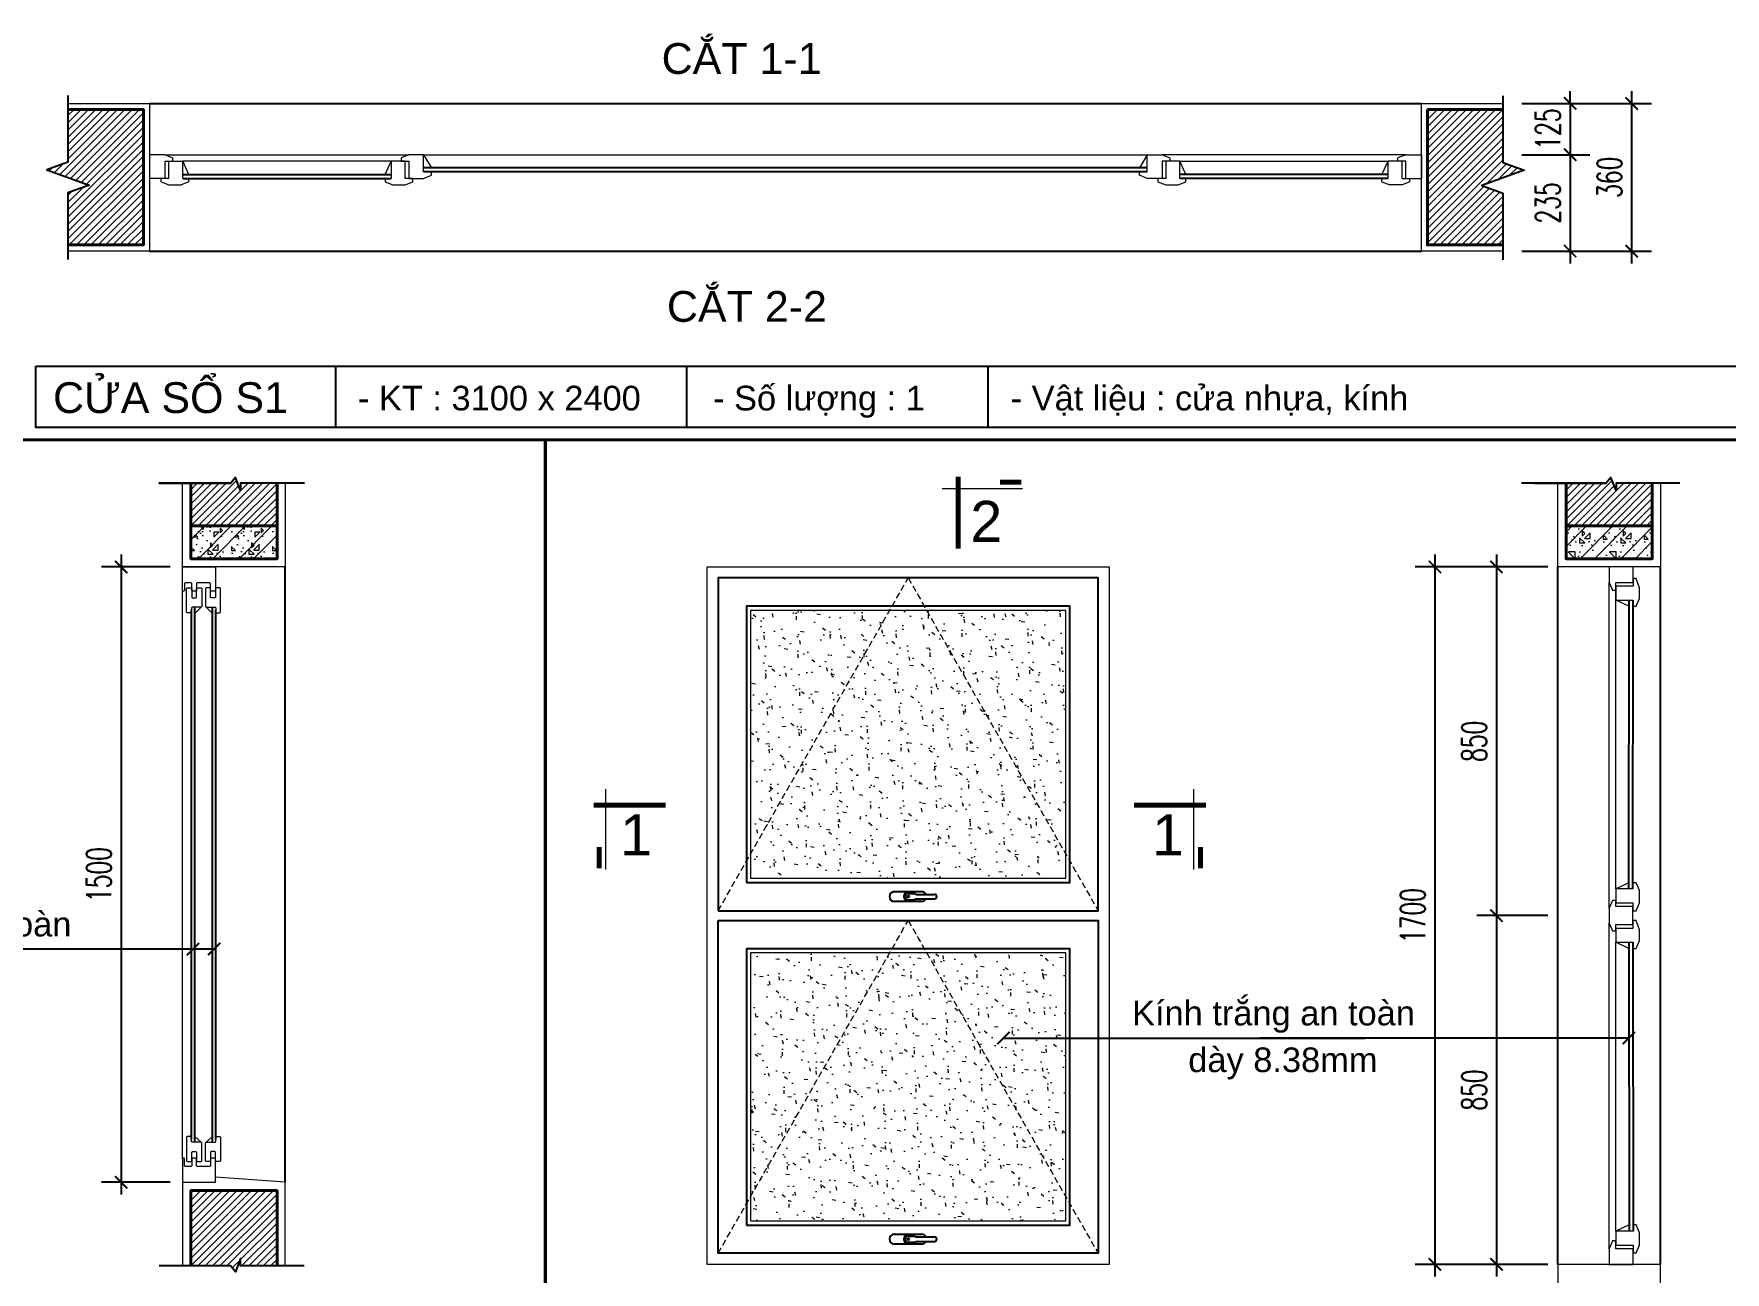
# Model space of a CAD drawing. Header units: millimetres. Extents: x -229618 to 2906, y -178063 to 96806.
# Drawn here: x -16855 to -12732, y -55298 to -52280 of the extents above; entities that cross this region are included whole.
import ezdxf
from ezdxf.enums import TextEntityAlignment as Align

# ---------------------------------------------------------------- set-up
doc = ezdxf.new("R2010")
doc.units = ezdxf.units.MM
doc.header["$LTSCALE"] = 200
doc.header["$MEASUREMENT"] = 0
doc.header["$PDMODE"] = 3
doc.header["$PDSIZE"] = 50
doc.linetypes.add('DASHED2', pattern=[0.375, 0.25, -0.125])
doc.layers.get('0').update_dxf_attribs({"color": 95, "linetype": 'CONTINUOUS'})
doc.layers.get('DEFPOINTS').update_dxf_attribs({"linetype": 'CONTINUOUS'})
for name, color, linetype, lineweight in [('cat', 1, 'CONTINUOUS', 40), ('hatch', 250, 'CONTINUOUS', 5), ('khuat', 8, 'DASHED2', 15), ('nho', 252, 'CONTINUOUS', 15), ('thay', 7, 'CONTINUOUS', 18)]:
    doc.layers.add(name, color=color, linetype=linetype, lineweight=lineweight)
for name, color, linetype in [('CUA', 145, 'CONTINUOUS'), ('DIM', 251, 'CONTINUOUS'), ('TEXT', 33, 'CONTINUOUS')]:
    doc.layers.add(name, color=color, linetype=linetype)
doc.styles.add('Aria H iso', font='Vharial_0.ttf')
doc.styles.add('Arial iso', font='vnarial_0.ttf')
doc.styles.add('Scale', font='vnsimli.shx', dxfattribs={"width": 0.65, "bigfont": 'bigfont.shx'})
doc.dimstyles.new('Scale', dxfattribs={"dimscale": 75, "dimtxt": 2, "dimasz": 1, "dimexe": 1.6, "dimexo": 0, "dimgap": 0.8, "dimtad": 1, "dimdec": 0, "dimzin": 0, "dimdsep": 46, "dimtxsty": 'Scale', "dimblk": 'ARCHTICK', "dimcen": 0.1, "dimdle": 1, "dimclrd": 256, "dimclre": 256, "dimclrt": 3, "dimadec": 0, "dimazin": 0, "dimtfac": 1, "dimtdec": 0, "dimtix": 1, "dimtmove": 2, "dimatfit": 3, "dimldrblk": 'ARCHTICK', "dimfxl": 0, "dimtolj": 1, "dimtzin": 0, "dimarcsym": 0})
pattern_1 = [(45, (-97503.79, -57232.785), (-8.8388348, 8.8388348), [])]
pattern_2 = [(45, (-82708.443, -50631.478), (-8.8388348, 8.8388348), [])]

# ---------------------------------------------------------------- blocks, each defined once
blk = doc.blocks.new('tay nam')
at = {"ltscale": 0.5}
for p, q in [((-7.7, 0), (-7.7, -14.7)), ((7.7, 0), (7.7, -14.7)), ((-7.6, -15.4), (-5.6, -19.3)), ((-5.4, -19.9), (-5.4, -64.4)), ((5.4, -19.9), (5.4, -64.4)), ((7.6, -15.4), (5.6, -19.3))]:
    blk.add_line(p, q, dxfattribs=at)
for points in [[(-12, -7.7), (-12, 33.8)], [(12, 33.8), (12, -32.8)], [(-12, -32.8), (-12, -7.7)]]:
    blk.add_lwpolyline(points, dxfattribs=at)
blk.add_circle((0, 0), 2.19, dxfattribs=at)
for centre, radius, start, end in [((0, 33.8), 12, 0, 180), ((0, 0), 10.4, 318.259, 221.741), ((0, 0), 7.75, 0, 180), ((0, 0), 10.4, 318.259, 131.741), ((0, -32.8), 12, 180, 243.1549), ((-6.2, -14.7), 1.5, 180, 207.1927), ((-6.9, -19.9), 1.5, 0, 27.1927), ((6.9, -19.9), 1.5, 152.8073, 180), ((0, -32.8), 12, 296.8451, 0), ((6.2, -14.7), 1.5, 332.8073, 0), ((0, -64.4), 5.44, 180, 0)]:
    blk.add_arc(centre, radius, start, end, dxfattribs=at)
blk = doc.blocks.new('cactn')
at = {"layer": 'thay', "ltscale": 600}
blk.add_line((-9225, 9972), (-9225, -2458), dxfattribs=at)
at = {"layer": 'thay', "ltscale": 600, "const_width": 762}
for points in [[(-10263, 9771), (-10263, 6486)], [(0, 0), (-11114, 0)]]:
    blk.add_lwpolyline(points, dxfattribs=at)
at = {"layer": 'TEXT', "style": 'Aria H iso'}
blk.add_attdef('A', text='', height=6350, dxfattribs=at).set_placement((-4573, 4581), align=Align.MIDDLE_CENTER)
blk = doc.blocks.new('cactd')
at = {"layer": 'thay', "ltscale": 600}
blk.add_line((-9972, -9225), (2458, -9225), dxfattribs=at)
at = {"layer": 'thay', "ltscale": 600, "const_width": 762}
for points in [[(0, 0), (0, -11114)], [(-9771, -10263), (-6486, -10263)]]:
    blk.add_lwpolyline(points, dxfattribs=at)
at = {"layer": 'TEXT', "style": 'Aria H iso'}
blk.add_attdef('1', text='', height=6350, dxfattribs=at).set_placement((-4149, -4127), align=Align.MIDDLE_CENTER)
blk = doc.blocks.new('_ArchTick')
at = {"color": 0, "linetype": 'ByBlock', "const_width": 0.15}
blk.add_lwpolyline([(-0.5, -0.5), (0.5, 0.5)], dxfattribs=at)
blk = doc.blocks.new('*D507')
at = {"layer": 'DEFPOINTS', "color": 0, "linetype": 'Continuous'}
for p in [(-13228.4, -52449.6), (-13228.4, -52574.6), (-13110.4, -52574.6)]:
    blk.add_point(p, dxfattribs=at)
at = {"layer": 'DIM', "linetype": 'Continuous', "lineweight": -2}
for p, q in [((-13110.4, -52449.6), (-13110.4, -52419.6)), ((-13228.4, -52449.6), (-13062.4, -52449.6)), ((-13110.4, -52449.6), (-13110.4, -52574.6)), ((-13228.4, -52574.6), (-13062.4, -52574.6)), ((-13110.4, -52574.6), (-13110.4, -52604.6))]:
    blk.add_line(p, q, dxfattribs=at)
at = {"layer": 'DIM', "linetype": 'Continuous', "lineweight": -2, "xscale": 30, "yscale": 30, "zscale": 30}
for p, rotation in [((-13110.4, -52449.6), 270), ((-13110.4, -52574.6), 90)]:
    blk.add_blockref('_ArchTick', p, dxfattribs=dict(at, rotation=rotation))
at = {"layer": 'DIM', "color": 3, "linetype": 'Continuous', "insert": (-13164.4, -52512.1), "char_height": 60, "attachment_point": 5, "rotation": 90, "style": 'Scale'}
blk.add_mtext('\\A1;125', dxfattribs=at)
blk = doc.blocks.new('*D508')
at = {"layer": 'DEFPOINTS', "color": 0, "linetype": 'Continuous'}
for p in [(-13228.4, -52574.6), (-13228.4, -52809.6), (-13110.4, -52809.6)]:
    blk.add_point(p, dxfattribs=at)
at = {"layer": 'DIM', "linetype": 'Continuous', "lineweight": -2}
for p, q in [((-13110.4, -52544.6), (-13110.4, -52839.6)), ((-13228.4, -52574.6), (-13062.4, -52574.6)), ((-13228.4, -52809.6), (-13062.4, -52809.6))]:
    blk.add_line(p, q, dxfattribs=at)
at = {"layer": 'DIM', "linetype": 'Continuous', "lineweight": -2, "xscale": 30, "yscale": 30, "zscale": 30}
for p, rotation in [((-13110.4, -52574.6), 90), ((-13110.4, -52809.6), 270)]:
    blk.add_blockref('_ArchTick', p, dxfattribs=dict(at, rotation=rotation))
at = {"layer": 'DIM', "color": 3, "linetype": 'Continuous', "insert": (-13164.4, -52692.1), "char_height": 60, "attachment_point": 5, "rotation": 90, "style": 'Scale'}
blk.add_mtext('\\A1;235', dxfattribs=at)
blk = doc.blocks.new('*D509')
at = {"layer": 'DEFPOINTS', "color": 0, "linetype": 'Continuous'}
for p in [(-13228.4, -52449.6), (-13228.4, -52809.6), (-12960.4, -52809.6)]:
    blk.add_point(p, dxfattribs=at)
at = {"layer": 'DIM', "linetype": 'Continuous', "lineweight": -2}
for p, q in [((-12960.4, -52419.6), (-12960.4, -52839.6)), ((-13228.4, -52449.6), (-12912.4, -52449.6)), ((-13228.4, -52809.6), (-12912.4, -52809.6))]:
    blk.add_line(p, q, dxfattribs=at)
at = {"layer": 'DIM', "linetype": 'Continuous', "lineweight": -2, "xscale": 30, "yscale": 30, "zscale": 30}
for p, rotation in [((-12960.4, -52449.6), 90), ((-12960.4, -52809.6), 270)]:
    blk.add_blockref('_ArchTick', p, dxfattribs=dict(at, rotation=rotation))
at = {"layer": 'DIM', "color": 3, "linetype": 'Continuous', "insert": (-13014.4, -52629.6), "char_height": 60, "attachment_point": 5, "rotation": 90, "style": 'Scale'}
blk.add_mtext('\\A1;360', dxfattribs=at)
blk = doc.blocks.new('*D516')
at = {"layer": 'DEFPOINTS', "color": 0, "linetype": 'Continuous'}
for p in [(-13165, -53579.4), (-13290, -54429.4), (-13165, -54429.4)]:
    blk.add_point(p, dxfattribs=at)
at = {"layer": 'DIM', "linetype": 'Continuous', "lineweight": -2}
for p, q in [((-13290, -53549.4), (-13290, -54459.4)), ((-13165, -53579.4), (-13338, -53579.4)), ((-13165, -54429.4), (-13338, -54429.4))]:
    blk.add_line(p, q, dxfattribs=at)
at = {"layer": 'DIM', "linetype": 'Continuous', "lineweight": -2, "xscale": 30, "yscale": 30, "zscale": 30}
for p, rotation in [((-13290, -53579.4), 90), ((-13290, -54429.4), 270)]:
    blk.add_blockref('_ArchTick', p, dxfattribs=dict(at, rotation=rotation))
at = {"layer": 'DIM', "color": 3, "linetype": 'Continuous', "insert": (-13344, -54004.4), "char_height": 60, "attachment_point": 5, "rotation": 90, "style": 'Scale'}
blk.add_mtext('\\A1;850', dxfattribs=at)
blk = doc.blocks.new('*D517')
at = {"layer": 'DEFPOINTS', "color": 0, "linetype": 'Continuous'}
for p in [(-13165, -54429.4), (-13290, -55279.4), (-13165, -55279.4)]:
    blk.add_point(p, dxfattribs=at)
at = {"layer": 'DIM', "linetype": 'Continuous', "lineweight": -2}
for p, q in [((-13290, -54399.4), (-13290, -55309.4)), ((-13165, -54429.4), (-13338, -54429.4)), ((-13165, -55279.4), (-13338, -55279.4))]:
    blk.add_line(p, q, dxfattribs=at)
at = {"layer": 'DIM', "linetype": 'Continuous', "lineweight": -2, "xscale": 30, "yscale": 30, "zscale": 30}
for p, rotation in [((-13290, -54429.4), 90), ((-13290, -55279.4), 270)]:
    blk.add_blockref('_ArchTick', p, dxfattribs=dict(at, rotation=rotation))
at = {"layer": 'DIM', "color": 3, "linetype": 'Continuous', "insert": (-13344, -54854.4), "char_height": 60, "attachment_point": 5, "rotation": 90, "style": 'Scale'}
blk.add_mtext('\\A1;850', dxfattribs=at)
blk = doc.blocks.new('*D518')
at = {"layer": 'DEFPOINTS', "color": 0, "linetype": 'Continuous'}
for p in [(-13165, -53579.4), (-13440, -55279.4), (-13165, -55279.4)]:
    blk.add_point(p, dxfattribs=at)
at = {"layer": 'DIM', "linetype": 'Continuous', "lineweight": -2}
for p, q in [((-13440, -53549.4), (-13440, -55309.4)), ((-13165, -53579.4), (-13488, -53579.4)), ((-13165, -55279.4), (-13488, -55279.4))]:
    blk.add_line(p, q, dxfattribs=at)
at = {"layer": 'DIM', "linetype": 'Continuous', "lineweight": -2, "xscale": 30, "yscale": 30, "zscale": 30}
for p, rotation in [((-13440, -53579.4), 90), ((-13440, -55279.4), 270)]:
    blk.add_blockref('_ArchTick', p, dxfattribs=dict(at, rotation=rotation))
at = {"layer": 'DIM', "color": 3, "linetype": 'Continuous', "insert": (-13494, -54429.4), "char_height": 60, "attachment_point": 5, "rotation": 90, "style": 'Scale'}
blk.add_mtext('\\A1;1700', dxfattribs=at)
blk = doc.blocks.new('*D544')
at = {"layer": 'DEFPOINTS', "color": 0, "linetype": 'Continuous'}
for p in [(-16523.1, -53579.4), (-16642.3, -55079.4), (-16523.1, -55079.4)]:
    blk.add_point(p, dxfattribs=at)
at = {"layer": 'DIM', "linetype": 'Continuous', "lineweight": -2}
for p, q in [((-16642.3, -53549.4), (-16642.3, -55109.4)), ((-16523.1, -53579.4), (-16690.3, -53579.4)), ((-16523.1, -55079.4), (-16690.3, -55079.4))]:
    blk.add_line(p, q, dxfattribs=at)
at = {"layer": 'DIM', "linetype": 'Continuous', "lineweight": -2, "xscale": 30, "yscale": 30, "zscale": 30}
for p, rotation in [((-16642.3, -53579.4), 90), ((-16642.3, -55079.4), 270)]:
    blk.add_blockref('_ArchTick', p, dxfattribs=dict(at, rotation=rotation))
at = {"layer": 'DIM', "color": 3, "linetype": 'Continuous', "insert": (-16696.3, -54329.4), "char_height": 60, "attachment_point": 5, "rotation": 90, "style": 'Scale'}
blk.add_mtext('\\A1;1500', dxfattribs=at)

msp = doc.modelspace()

# ---------------------------------------------------------------- hatches: boundary and pattern name
at = {"layer": 'hatch', "linetype": 'Continuous'}
h = msp.add_hatch(dxfattribs=at)
h.set_pattern_fill('ANSI31', color=256, scale=100, style=0)
h.set_pattern_definition(pattern_1)
h.paths.add_polyline_path([(-16588, -52464.6), (-16771.8, -52464.6), (-16771.8, -52592.9), (-16823.3, -52611.7), (-16720.3, -52649.2), (-16771.8, -52667.9), (-16771.8, -52794.6), (-16588, -52794.6)])
h = msp.add_hatch(dxfattribs=at)
h.set_pattern_fill('ANSI31', color=256, scale=100, style=0)
h.set_pattern_definition(pattern_1)
h.paths.add_polyline_path([(-13274.2, -52464.6), (-13458, -52464.6), (-13458, -52794.6), (-13274.2, -52794.6), (-13274.2, -52668.8), (-13325.8, -52650), (-13222.7, -52612.5), (-13274.2, -52593.8)])
h = msp.add_hatch(dxfattribs=at)
h.set_pattern_fill('ANSI31', color=256, scale=100, style=0)
h.set_pattern_definition(pattern_2)
h.paths.add_polyline_path([(-16472.3, -53479.4), (-16262.3, -53479.4), (-16262.3, -53375.6), (-16350.9, -53375.6), (-16350.9, -53393.5), (-16363.2, -53361.2), (-16375.1, -53375.6), (-16472.3, -53375.6)])
h = msp.add_hatch(dxfattribs=at)
h.set_pattern_fill('ANSI31', color=256, scale=100, style=0)
h.set_pattern_definition([(45, (-74364.873, -50803.478), (-8.8388348, 8.8388348), [])])
h.paths.add_polyline_path([(-13120, -53479.4), (-12910, -53479.4), (-12910, -53375.6), (-12998.5, -53375.6), (-12998.5, -53393.5), (-13010.8, -53361.2), (-13022.7, -53375.6), (-13120, -53375.6)])
h = msp.add_hatch(dxfattribs=at)
h.set_pattern_fill('BT', color=256, scale=100, style=0)
h.set_pattern_definition([(0, (145102.24, 22295.66), (0, 100), [0, -100]), (0, (145031.6, 22338.9), (0, 100), [0, -100]), (0, (145034.73, 22321.29), (0, 100), [0, -100]), (0, (145069.95, 22329.51), (0, 100), [0, -100]), (0, (145050.97, 22358.26), (0, 100), [0, -100]), (0, (145045.88, 22345.55), (0, 100), [0, -100]), (0, (145054.89, 22366.87), (0, 100), [0, -100]), (0, (145040.99, 22375.28), (0, 100), [0, -100]), (0, (145060.17, 22353.37), (0, 100), [0, -100]), (0, (145028.08, 22353.76), (0, 100), [0, -100]), (0, (145092.07, 22354.15), (0, 100), [0, -100]), (0, (145106.55, 22356.89), (0, 100), [0, -100]), (0, (145099.11, 22346.72), (0, 100), [0, -100]), (0, (145101.27, 22333.03), (0, 100), [0, -100]), (0, (145075.24, 22344.96), (0, 100), [0, -100]), (0, (145074.46, 22317.38), (0, 100), [0, -100]), (0, (145074.46, 22308.77), (0, 100), [0, -100]), (0, (145027.1, 22306.81), (0, 100), [0, -100]), (0, (145066.63, 22318.55), (0, 100), [0, -100]), (0, (145067.02, 22285.29), (0, 100), [0, -100]), (0, (145056.26, 22306.62), (0, 100), [0, -100]), (0, (145057.04, 22296.84), (0, 100), [0, -100]), (0, (145044.12, 22289.6), (0, 100), [0, -100]), (0, (145050.78, 22302.9), (0, 100), [0, -100]), (0, (145046.08, 22307.01), (0, 100), [0, -100]), (45, (145098.94, 22303.94), (0, 100.00003), [8, -133.4214]), (135, (145104.6, 22309.59), (-100.00003, 0), [8, -133.4214]), (270, (145098.94, 22315.25), (100, -2e-14), [11.3137, -88.6863]), (180, (145095.47, 22305.21), (-1e-14, -100), [12, -88]), (270, (145083.47, 22305.21), (100, -2e-14), [12, -88]), (45, (145083.47, 22293.21), (0, 100.00003), [16.9706, -124.4508]), (90, (145058.46, 22312.13), (-100, 6e-15), [16.8, -83.2]), (180, (145058.46, 22328.93), (-1e-14, -100), [16.8, -83.2]), (315, (145041.664, 22328.926), (100.00003, -2e-14), [23.7588, -117.6626]), (135, (145044.23, 22294.144), (-100.00003, 0), [7, -134.4214]), (225, (145039.284, 22299.094), (-1e-14, -100.00003), [7, -134.4214]), (0, (145034.33, 22294.14), (0, 100), [9.8995, -90.1005]), (0, (145080.78, 22361.75), (0, 100), [13.75, -86.25]), (90, (145094.53, 22361.75), (-100, 6e-15), [13.75, -86.25]), (225, (145094.535, 22375.5), (-1e-14, -100.00003), [19.4454, -121.9759]), (270, (145069.22, 22363.74), (100, -2e-14), [12.5, -87.5]), (0, (145069.22, 22351.24), (0, 100), [12.5, -87.5]), (135, (145081.72, 22351.24), (-100.00003, 0), [17.6777, -123.7437]), (45, (145075.58, 22367.59), (0, 100.00003), [8.5, -132.9214]), (135, (145081.59, 22373.6), (-100.00003, 0), [8.5, -132.9214]), (270, (145075.58, 22379.61), (100, -2e-14), [12.0208, -87.9792]), (135, (145036.316, 22360.39), (-100.00003, 0), [14.1421, -127.2792]), (0, (145026.32, 22360.39), (0, 100), [10, -90]), (270, (145026.32, 22370.39), (100, -2e-14), [10, -90]), (45, (145018.95, 22282.83), (-49.497475, 49.497475), []), (45, (145053.95, 22282.83), (-49.497475, 49.497475), [])])
h.paths.add_polyline_path([(-16262.3, -53479.4), (-16472.3, -53479.4), (-16472.3, -53559.4), (-16262.3, -53559.4)])
h = msp.add_hatch(dxfattribs=at)
h.set_pattern_fill('BT', color=256, scale=100, style=0)
h.set_pattern_definition([(0, (153445.81, 22123.66), (0, 100), [0, -100]), (0, (153375.17, 22166.9), (0, 100), [0, -100]), (0, (153378.3, 22149.29), (0, 100), [0, -100]), (0, (153413.52, 22157.51), (0, 100), [0, -100]), (0, (153394.54, 22186.26), (0, 100), [0, -100]), (0, (153389.45, 22173.55), (0, 100), [0, -100]), (0, (153398.46, 22194.87), (0, 100), [0, -100]), (0, (153384.56, 22203.28), (0, 100), [0, -100]), (0, (153403.74, 22181.37), (0, 100), [0, -100]), (0, (153371.65, 22181.76), (0, 100), [0, -100]), (0, (153435.64, 22182.15), (0, 100), [0, -100]), (0, (153450.12, 22184.89), (0, 100), [0, -100]), (0, (153442.68, 22174.72), (0, 100), [0, -100]), (0, (153444.83, 22161.03), (0, 100), [0, -100]), (0, (153418.81, 22172.96), (0, 100), [0, -100]), (0, (153418.03, 22145.38), (0, 100), [0, -100]), (0, (153418.03, 22136.77), (0, 100), [0, -100]), (0, (153370.67, 22134.81), (0, 100), [0, -100]), (0, (153410.2, 22146.55), (0, 100), [0, -100]), (0, (153410.59, 22113.29), (0, 100), [0, -100]), (0, (153399.83, 22134.62), (0, 100), [0, -100]), (0, (153400.61, 22124.84), (0, 100), [0, -100]), (0, (153387.69, 22117.6), (0, 100), [0, -100]), (0, (153394.35, 22130.9), (0, 100), [0, -100]), (0, (153389.65, 22135.01), (0, 100), [0, -100]), (45, (153442.51, 22131.94), (0, 100.00003), [8, -133.4214]), (135, (153448.17, 22137.59), (-100.00003, 0), [8, -133.4214]), (270, (153442.51, 22143.25), (100, -2e-14), [11.3137, -88.6863]), (180, (153439.04, 22133.21), (-1e-14, -100), [12, -88]), (270, (153427.04, 22133.21), (100, -2e-14), [12, -88]), (45, (153427.04, 22121.21), (0, 100.00003), [16.9706, -124.4508]), (90, (153402.03, 22140.13), (-100, 6e-15), [16.8, -83.2]), (180, (153402.03, 22156.93), (-1e-14, -100), [16.8, -83.2]), (315, (153385.23, 22156.926), (100.00003, -2e-14), [23.7588, -117.6626]), (135, (153387.8, 22122.144), (-100.00003, 0), [7, -134.4214]), (225, (153382.85, 22127.094), (-1e-14, -100.00003), [7, -134.4214]), (0, (153377.9, 22122.14), (0, 100), [9.8995, -90.1005]), (0, (153424.35, 22189.75), (0, 100), [13.75, -86.25]), (90, (153438.1, 22189.75), (-100, 6e-15), [13.75, -86.25]), (225, (153438.104, 22203.5), (-1e-14, -100.00003), [19.4454, -121.9759]), (270, (153412.79, 22191.74), (100, -2e-14), [12.5, -87.5]), (0, (153412.79, 22179.24), (0, 100), [12.5, -87.5]), (135, (153425.29, 22179.24), (-100.00003, 0), [17.6777, -123.7437]), (45, (153419.15, 22195.59), (0, 100.00003), [8.5, -132.9214]), (135, (153425.16, 22201.6), (-100.00003, 0), [8.5, -132.9214]), (270, (153419.15, 22207.61), (100, -2e-14), [12.0208, -87.9792]), (135, (153379.885, 22188.39), (-100.00003, 0), [14.1421, -127.2792]), (0, (153369.89, 22188.39), (0, 100), [10, -90]), (270, (153369.89, 22198.39), (100, -2e-14), [10, -90]), (45, (153362.52, 22110.83), (-49.497475, 49.497475), []), (45, (153397.52, 22110.83), (-49.497475, 49.497475), [])])
h.paths.add_polyline_path([(-12910, -53479.4), (-13120, -53479.4), (-13120, -53559.4), (-12910, -53559.4)])
h = msp.add_hatch(dxfattribs=at)
h.set_pattern_fill('CATTHO', color=256, scale=30, angle=135, style=0)
h.set_pattern_definition([(172.5, (-14571.91, -52938.22), (-39.5378, -42.2104), [9, -45.6, 0, -51, 0, -48.75]), (142.5, (-14571.91, -52938.22), (-97.4094, -22.324), [9, -24.6, 0, -41.1, 0, -15.75]), (102.5, (-14545.82, -52964.313), (-66.181, 65.9409), [9, -15, 0, -54, 0, -70.5]), (92.5, (-14545.82, -52964.31), (-82.388, 45.1513), [9, -7.5, 0, -35.4, 0, -40.5])])
h.paths.add_polyline_path([(-15106, -54336.4), (-14341.8, -54336.4), (-14341.8, -53687.3), (-15106, -53687.3)])
h.paths.add_polyline_path([(-15106, -55171.5), (-14341.8, -55171.5), (-14341.8, -54522.4), (-15106, -54522.4)])
h = msp.add_hatch(dxfattribs=at)
h.set_pattern_fill('ANSI31', color=256, scale=100, style=0)
h.set_pattern_definition(pattern_2)
h.paths.add_polyline_path([(-16262.3, -55099.4), (-16262.3, -55283.1), (-16350.9, -55283.1), (-16350.9, -55265.2), (-16363.2, -55297.5), (-16375.1, -55283.1), (-16472.3, -55283.1), (-16472.3, -55099.4)])

# ---------------------------------------------------------------- linework, layer by layer
at = {"ltscale": 0.5}
msp.add_line((-13078.8, -53375.6), (-13228.7, -53375.6), dxfattribs=at)
at = {"layer": 'cat'}
for p, q in [((-16262.3, -53479.4), (-16472.3, -53479.4)), ((-12910, -53479.4), (-13120, -53479.4))]:
    msp.add_line(p, q, dxfattribs=at)
at = {"layer": 'cat', "linetype": 'Continuous'}
for points in [[(-16771.8, -52464.6), (-16588, -52464.6), (-16588, -52794.6), (-16771.8, -52794.6)], [(-13458, -52464.6), (-13274.2, -52464.6)], [(-13274.2, -52794.6), (-13458, -52794.6), (-13458, -52464.6)]]:
    msp.add_lwpolyline(points, dxfattribs=at)
at = {"layer": 'cat'}
for points in [[(-16262.3, -53375.6), (-16262.3, -53559.4), (-16472.3, -53559.4), (-16472.3, -53375.6)], [(-12910, -53375.6), (-12910, -53559.4), (-13120, -53559.4), (-13120, -53375.6)], [(-16262.3, -55283.1), (-16262.3, -55099.4), (-16472.3, -55099.4), (-16472.3, -55283.1)]]:
    msp.add_lwpolyline(points, dxfattribs=at)
at = {"layer": 'CUA', "ltscale": 0.5}
for p, q in [((-16573, -52449.6), (-13473, -52449.6)), ((-14141, -52606.6), (-15905, -52606.6)), ((-14141, -52616.6), (-15905, -52616.6)), ((-16573, -52809.6), (-13473, -52809.6)), ((-16242.3, -55079.4), (-16242.3, -53579.4)), ((-13140, -55279.4), (-13140, -53579.4)), ((-12890, -55279.4), (-12890, -53579.4)), ((-12967.2, -54364.4), (-12966.8, -53660.4)), ((-12957.2, -54364.4), (-12956.8, -53660.4)), ((-16470.8, -54974.9), (-16470.8, -53684.4)), ((-16462.8, -54981.9), (-16462.8, -53677.4)), ((-16419.8, -54981.9), (-16419.8, -53677.4)), ((-16411.8, -54974.9), (-16411.8, -53684.4))]:
    msp.add_line(p, q, dxfattribs=at)
at = {"layer": 'CUA'}
for p, q in [((-16492, -52622.6), (-15984, -52622.6)), ((-16492, -52632.6), (-15984, -52632.6)), ((-13554, -52622.6), (-14062, -52622.6)), ((-13554, -52632.6), (-14062, -52632.6)), ((-16119.9, -53089.7), (-16119.9, -53239.7)), ((-15264, -53089.7), (-15264, -53239.7)), ((-14529.6, -53089.7), (-14529.6, -53239.7)), ((-12967.2, -54494.4), (-12966.8, -55198.4)), ((-12957.2, -54494.4), (-12956.8, -55198.4))]:
    msp.add_line(p, q, dxfattribs=at)
for points in [[(-16771.8, -52430.4), (-16771.8, -52592.9), (-16823.3, -52611.7), (-16720.3, -52649.2), (-16771.8, -52667.9), (-16771.8, -52830.4)], [(-13274.2, -52431.3), (-13274.2, -52593.8), (-13222.7, -52612.5), (-13325.8, -52650), (-13274.2, -52668.8), (-13274.2, -52831.3)], [(-16195.7, -53375.6), (-16351, -53375.6), (-16351, -53393.5), (-16363.4, -53361.2), (-16375.2, -53375.6), (-16549.4, -53375.6), (-16375.2, -53375.6)], [(-12843.1, -53375.6), (-12998.5, -53375.6), (-12998.5, -53393.5), (-13010.8, -53361.2), (-13022.7, -53375.6), (-13196.8, -53375.6), (-13022.7, -53375.6)], [(-16196, -55283.1), (-16351.3, -55283.1), (-16351.3, -55265.2), (-16363.6, -55297.5), (-16375.5, -55283.1), (-16549.6, -55283.1)]]:
    msp.add_lwpolyline(points, dxfattribs=at)
msp.add_lwpolyline([(-16849.8, -53089.7), (-11576.9, -53089.7), (-11576.9, -53239.7), (-16849.8, -53239.7)], close=True, dxfattribs=at)
at = {"layer": 'CUA', "ltscale": 0.5}
for points in [[(-15187, -54417.4), (-14260.8, -54417.4), (-14260.8, -53606.3), (-15187, -53606.3)], [(-15118, -54348.4), (-14329.8, -54348.4), (-14329.8, -53675.3), (-15118, -53675.3)], [(-15187, -54441.4), (-14260.8, -54441.4), (-14260.8, -55252.5), (-15187, -55252.5)], [(-15118, -55183.5), (-14329.8, -55183.5), (-14329.8, -54510.4), (-15118, -54510.4)]]:
    msp.add_lwpolyline(points, close=True, dxfattribs=at)
at = {"layer": 'hatch'}
msp.add_line((-16242.3, -55079.4), (-16412.3, -55067.1), dxfattribs=at)
at = {"layer": 'hatch', "ltscale": 0.5}
msp.add_line((-16492.3, -55079.4), (-16492.3, -55283.1), dxfattribs=at)
for points in [[(-16771.8, -52449.6), (-16573, -52449.6), (-16573, -52809.6), (-16771.8, -52809.6)], [(-13274.2, -52809.6), (-13473, -52809.6), (-13473, -52449.6), (-13274.2, -52449.6)], [(-16242.3, -53375.6), (-16242.3, -53579.4), (-16492.3, -53579.4), (-16492.3, -53375.6)], [(-12890, -53375.6), (-12890, -53579.4), (-13140, -53579.4), (-13140, -53375.6)], [(-16242.3, -55283.1), (-16242.3, -55079.4)], [(-12890, -55483.1), (-12890, -55279.4), (-13140, -55279.4), (-13140, -55483.1)]]:
    msp.add_lwpolyline(points, dxfattribs=at)
for points in [[(-15108, -54338.4), (-14339.8, -54338.4), (-14339.8, -53685.3), (-15108, -53685.3)], [(-15108, -55173.5), (-14339.8, -55173.5), (-14339.8, -54520.4), (-15108, -54520.4)]]:
    msp.add_lwpolyline(points, close=True, dxfattribs=at)
at = {"layer": 'khuat', "color": 6, "ltscale": 0.3, "const_width": 8}
for points in [[(-20005.9, -53269.7), (-9278.3, -53269.7)], [(-15608, -53269.7), (-15608, -56819.7)]]:
    msp.add_lwpolyline(points, dxfattribs=at)
at = {"layer": 'khuat', "ltscale": 0.3}
for points in [[(-15187, -54417.4), (-14723.9, -53606.3), (-14260.8, -54417.4)], [(-15187, -55252.5), (-14723.9, -54441.4), (-14260.8, -55252.5)]]:
    msp.add_lwpolyline(points, dxfattribs=at)
at = {"layer": 'nho', "linetype": 'Continuous'}
for p, q in [((-16535, -52574.6), (-15941, -52574.6)), ((-15984, -52590.6), (-16492, -52590.6)), ((-15905, -52574.6), (-14141, -52574.6)), ((-13511, -52574.6), (-14105, -52574.6)), ((-14062, -52590.6), (-13554, -52590.6)), ((-13015, -54411.4), (-13015, -53617.4)), ((-16492.3, -55022.4), (-16492.3, -53636.9)), ((-12999.2, -54364.4), (-12999, -53660.4)), ((-13015, -55241.4), (-13015, -54447.4)), ((-12999, -55198.4), (-12999.2, -54494.4))]:
    msp.add_line(p, q, dxfattribs=at)
at = {"layer": 'thay', "ltscale": 0.5}
for p, q in [((-16573, -52574.6), (-16573, -52632.6)), ((-16573, -52574.6), (-16573, -52632.6)), ((-16535, -52574.6), (-16573, -52574.6)), ((-16535, -52574.6), (-16516, -52582.6)), ((-16535, -52590.6), (-16492, -52590.6)), ((-16535, -52632.6), (-16535, -52590.6)), ((-16526, -52632.6), (-16526, -52590.6)), ((-16526, -52632.6), (-16526, -52590.6)), ((-16516, -52590.6), (-16516, -52582.6)), ((-16492, -52632.6), (-16492, -52590.6)), ((-16477, -52622.6), (-16492, -52590.6)), ((-15999, -52622.6), (-15984, -52590.6)), ((-15905, -52574.6), (-15886, -52606.6)), ((-14141, -52574.6), (-14160, -52606.6)), ((-14047, -52622.6), (-14062, -52590.6)), ((-13569, -52622.6), (-13554, -52590.6)), ((-13511, -52590.6), (-13554, -52590.6)), ((-13554, -52632.6), (-13554, -52590.6)), ((-13511, -52574.6), (-13530, -52582.6)), ((-13530, -52590.6), (-13530, -52582.6)), ((-13520, -52632.6), (-13520, -52590.6)), ((-13520, -52632.6), (-13520, -52590.6)), ((-13511, -52574.6), (-13473, -52574.6)), ((-13511, -52632.6), (-13511, -52590.6)), ((-13473, -52574.6), (-13473, -52632.6)), ((-16535, -52632.6), (-16573, -52632.6)), ((-16545, -52640.5), (-16545, -52632.6)), ((-16526, -52632.6), (-16545, -52632.6)), ((-16545, -52640.5), (-16545, -52632.6)), ((-16545, -52640.5), (-16526, -52648.4)), ((-16477, -52640.5), (-16496, -52648.4)), ((-16477, -52632.6), (-16492, -52632.6)), ((-16477, -52640.5), (-16477, -52632.6)), ((-13569, -52640.5), (-13569, -52632.6)), ((-13569, -52632.6), (-13554, -52632.6)), ((-13569, -52640.5), (-13550, -52648.4)), ((-13520, -52632.6), (-13501, -52632.6)), ((-13501, -52640.5), (-13520, -52648.4)), ((-13511, -52632.6), (-13473, -52632.6)), ((-13501, -52640.5), (-13501, -52632.6)), ((-13501, -52640.5), (-13501, -52632.6)), ((-16526, -52648.4), (-16496, -52648.4)), ((-13520, -52648.4), (-13550, -52648.4)), ((-12999, -53660.4), (-12999, -53617.4)), ((-16445.8, -53675.9), (-16462.8, -53692.9)), ((-16436.8, -53675.9), (-16419.8, -53692.9)), ((-12966.9, -53675.4), (-12999, -53660.4)), ((-12967.2, -54349.4), (-12999.2, -54364.4)), ((-12967.1, -54509.4), (-12999.2, -54494.4)), ((-16462.8, -54967.9), (-16447.3, -54981.9)), ((-16419.8, -54967.9), (-16435.3, -54981.9)), ((-12966.8, -55183.4), (-12999, -55198.4))]:
    msp.add_line(p, q, dxfattribs=at)
for points in [[(-15950, -52590.6), (-15984, -52590.6), (-15984, -52632.6), (-15999, -52632.6), (-15999, -52640.5), (-15980, -52648.4), (-15950, -52648.4), (-15931, -52640.5), (-15931, -52632.6), (-15941, -52632.6), (-15950, -52632.6)], [(-14062, -52590.6), (-14096, -52590.6), (-14096, -52632.6), (-14115, -52632.6), (-14115, -52640.5), (-14096, -52648.4), (-14066, -52648.4), (-14047, -52640.5), (-14047, -52632.6), (-14062, -52632.6)], [(-16488.9, -53638.4), (-16490.8, -53638.4), (-16492.3, -53636.9), (-16492.3, -53579.4), (-16412.3, -53579.4), (-16412.3, -53636.9), (-16413.8, -53638.4), (-16422.8, -53638.4), (-16424.3, -53636.9), (-16424.3, -53619.9), (-16425.8, -53618.4), (-16456.8, -53618.4), (-16458.3, -53619.9), (-16458.3, -53636.9), (-16459.8, -53638.4), (-16468.8, -53638.4), (-16470.3, -53636.9), (-16470.3, -53619.9), (-16471.8, -53618.4), (-16485.9, -53618.4), (-16487.4, -53619.9), (-16487.4, -53636.9)], [(-15213.9, -53579.4), (-14233.9, -53579.4), (-14233.9, -55279.4), (-15213.9, -55279.4)], [(-12957, -53579.4), (-13015, -53579.4), (-13015, -53617.4), (-13007, -53636.4), (-12999, -53636.4), (-12999, -53617.4), (-12957, -53617.4)], [(-16468.8, -53655.1), (-16459.8, -53655.1), (-16458.3, -53653.6), (-16458.3, -53631.9), (-16456.8, -53630.4), (-16447.3, -53630.4), (-16445.8, -53631.9), (-16445.8, -53675.9), (-16447.3, -53677.4), (-16469.3, -53677.4), (-16470.8, -53678.9), (-16470.8, -53689.9), (-16472.3, -53691.4), (-16481.3, -53691.4), (-16482.8, -53689.9), (-16482.8, -53631.9), (-16481.3, -53630.4), (-16471.8, -53630.4), (-16470.3, -53631.9), (-16470.3, -53653.6)], [(-16413.8, -53655.1), (-16422.8, -53655.1), (-16424.3, -53653.6), (-16424.3, -53631.9), (-16425.8, -53630.4), (-16435.3, -53630.4), (-16436.8, -53631.9), (-16436.8, -53675.9), (-16435.3, -53677.4), (-16413.3, -53677.4), (-16411.8, -53678.9), (-16411.8, -53689.9), (-16410.3, -53691.4), (-16401.3, -53691.4), (-16399.8, -53689.9), (-16399.8, -53631.9), (-16401.3, -53630.4), (-16410.8, -53630.4), (-16412.3, -53631.9), (-16412.3, -53653.6)], [(-12941.2, -53630.3), (-12949.1, -53607.4), (-12957, -53607.4), (-12957, -53626.4), (-12999, -53626.4), (-12999, -53660.4), (-12956.8, -53660.4), (-12956.9, -53675.4), (-12949.1, -53675.4), (-12941.2, -53656.4)], [(-12957.2, -54407.4), (-12999.2, -54407.4), (-12999.2, -54392.4), (-13007.1, -54392.4), (-13015, -54411.4), (-13015, -54447.4), (-13007.1, -54466.4), (-12999.2, -54466.4), (-12999.2, -54451.4), (-12957.2, -54451.4), (-12957.2, -54441.4)], [(-12941.5, -54464.3), (-12949.3, -54441.4), (-12957.2, -54441.4), (-12957.2, -54460.4), (-12999.2, -54460.4), (-12999.2, -54494.4), (-12957.2, -54494.4), (-12957.1, -54509.4), (-12949.3, -54509.4), (-12941.5, -54490.4)], [(-16468.8, -55004.1), (-16459.8, -55004.1), (-16458.3, -55005.6), (-16458.3, -55027.4), (-16456.8, -55028.9), (-16447.3, -55028.9), (-16445.8, -55027.4), (-16445.8, -54983.4), (-16447.3, -54981.9), (-16469.3, -54981.9), (-16470.8, -54980.4), (-16470.8, -54969.4), (-16472.3, -54967.9), (-16481.3, -54967.9), (-16482.8, -54969.4), (-16482.8, -55027.4), (-16481.3, -55028.9), (-16471.8, -55028.9), (-16470.3, -55027.4), (-16470.3, -55005.6)], [(-16413.8, -55004.1), (-16422.8, -55004.1), (-16424.3, -55005.6), (-16424.3, -55027.4), (-16425.8, -55028.9), (-16435.3, -55028.9), (-16436.8, -55027.4), (-16436.8, -54983.4), (-16435.3, -54981.9), (-16413.3, -54981.9), (-16411.8, -54980.4), (-16411.8, -54969.4), (-16410.3, -54967.9), (-16401.3, -54967.9), (-16399.8, -54969.4), (-16399.8, -55027.4), (-16401.3, -55028.9), (-16410.8, -55028.9), (-16412.3, -55027.4), (-16412.3, -55005.6)], [(-16488.9, -55020.9), (-16490.8, -55020.9), (-16492.3, -55022.4), (-16492.3, -55079.4), (-16412.3, -55079.4), (-16412.3, -55022.4), (-16413.8, -55020.9), (-16422.8, -55020.9), (-16424.3, -55022.4), (-16424.3, -55039.4), (-16425.8, -55040.9), (-16456.8, -55040.9), (-16458.3, -55039.4), (-16458.3, -55022.4), (-16459.8, -55020.9), (-16468.8, -55020.9), (-16470.3, -55022.4), (-16470.3, -55039.4), (-16471.8, -55040.9), (-16485.9, -55040.9), (-16487.4, -55039.4), (-16487.4, -55022.4)], [(-12957, -55241.4), (-12999, -55241.4), (-12999, -55222.4), (-13007, -55222.4), (-13015, -55241.4), (-13015, -55279.4), (-12957, -55279.4)]]:
    msp.add_lwpolyline(points, close=True, dxfattribs=at)
for points in [[(-15941, -52574.6), (-15960, -52582.6), (-15960, -52590.6), (-15941, -52590.6), (-15941, -52632.6), (-15905, -52632.6), (-15886, -52624.6), (-15886, -52616.6), (-15905, -52616.6), (-15905, -52574.6), (-15941, -52574.6)], [(-14160, -52616.6), (-14141, -52616.6), (-14141, -52574.6), (-14105, -52574.6), (-14086, -52582.6), (-14086, -52590.6), (-14105, -52590.6), (-14105, -52632.6), (-14141, -52632.6), (-14160, -52624.6), (-14160, -52616.6)]]:
    msp.add_lwpolyline(points, dxfattribs=at)
for points in [[(-12941.5, -54368.4), (-12949.3, -54349.4), (-12957.2, -54349.4), (-12957.2, -54364.4), (-12999.2, -54364.4), (-12999.2, -54398.4), (-12957.2, -54398.4), (-12957.2, -54417.3, 0.002429), (-12949.3, -54417.4), (-12941.5, -54398.4)], [(-12941.2, -55202.4), (-12949.1, -55183.4), (-12956.8, -55183.4), (-12956.8, -55198.4), (-12999, -55198.4), (-12999, -55232.4), (-12957, -55232.4), (-12957, -55251.3, 0.002266), (-12949.6, -55251.4), (-12949.1, -55251.4), (-12941.2, -55232.4)]]:
    msp.add_lwpolyline(points, format="xyb", close=True, dxfattribs=at)

# ---------------------------------------------------------------- block references
at = {"ltscale": 0.5, "rotation": 90}
for p in [(-14723.9, -54382.9), (-14723.9, -55218)]:
    msp.add_blockref('tay nam', p, dxfattribs=at)
at = {"layer": 'DIM', "linetype": 'Continuous'}
ref = msp.add_blockref('cactd', (-14602, -53534.7), dxfattribs=dict(at, xscale=0.015748031437397, yscale=0.015748031437397, zscale=0.0157480314960628, rotation=180))
ref.add_attrib('1', '2', dxfattribs={"layer": 'TEXT', "height": 100, "style": 'Aria H iso'}).set_placement((-14533.5, -53468.4), align=Align.MIDDLE_CENTER)
ref = msp.add_blockref('cactn', (-15315.2, -54159.9), dxfattribs=dict(at, xscale=-0.015748031437397, yscale=0.015748031437397, zscale=0.0157480314960628, rotation=180))
ref.add_attrib('A', '1', dxfattribs={"layer": 'TEXT', "height": 100, "style": 'Aria H iso'}).set_placement((-15387.2, -54232.4), align=Align.MIDDLE_CENTER)
ref = msp.add_blockref('cactn', (-14173.1, -54159.9), dxfattribs=dict(at, xscale=0.015748031437397, yscale=0.015748031437397, zscale=0.0157480314960628, rotation=180))
ref.add_attrib('A', '1', dxfattribs={"layer": 'TEXT', "height": 100, "style": 'Aria H iso'}).set_placement((-14090.6, -54232.4), align=Align.MIDDLE_CENTER)

# ---------------------------------------------------------------- texts
at = {"layer": 'TEXT', "linetype": 'Continuous', "style": 'Aria H iso'}
for s, p in [('c¾t 1-1', (-15129.8, -52377.7)), ('c¾t 2-2', (-15116.9, -52982)), ('cöa sæ s1', (-16521.9, -53204.3))]:
    msp.add_text(s, height=75, dxfattribs=at).set_placement(p, align=Align.CENTER)
at = {"layer": 'TEXT', "linetype": 'Continuous', "style": 'Arial iso'}
for s, p in [('- KT : 3100 x 2400', (-16065.1, -53197.9)), ('- Sè l\xadîng : 1', (-15199.5, -53197.9)), ('- VËt liÖu : cöa nhùa, kÝnh', (-14474.1, -53197.9)), ('KÝnh tr¾ng an toµn', (-17453.1, -54480.2)), ('KÝnh tr¾ng an toµn', (-14178.2, -54696.9)), ('dµy 8.38mm', (-14041.1, -54810.8))]:
    msp.add_text(s, height=60, dxfattribs=at).set_placement(p)

# ---------------------------------------------------------------- dimensions: what is measured, and where the dimension line sits
at = {"layer": 'DIM', "linetype": 'Continuous'}
for base, p1, p2, picture, middle in [((-13110.4, -52574.6), (-13228.4, -52449.6), (-13228.4, -52574.6), '*D507', (-13164.4, -52512.1)), ((-12960.4, -52809.6), (-13228.4, -52449.6), (-13228.4, -52809.6), '*D509', (-13014.4, -52629.6)), ((-13110.4, -52809.6), (-13228.4, -52574.6), (-13228.4, -52809.6), '*D508', (-13164.4, -52692.1)), ((-16642.3, -55079.4), (-16523.1, -53579.4), (-16523.1, -55079.4), '*D544', (-16696.3, -54329.4)), ((-13440, -55279.4), (-13165, -53579.4), (-13165, -55279.4), '*D518', (-13494, -54429.4)), ((-13290, -54429.4), (-13165, -53579.4), (-13165, -54429.4), '*D516', (-13344, -54004.4)), ((-13290, -55279.4), (-13165, -54429.4), (-13165, -55279.4), '*D517', (-13344, -54854.4))]:
    dim = msp.add_linear_dim(base=base, p1=p1, p2=p2, angle=90, dimstyle='Scale', override={"dimscale": 30}, dxfattribs=at)
    dim.commit()
    dim.dimension.update_dxf_attribs({"geometry": picture, "text_midpoint": middle})

# ---------------------------------------------------------------- leaders
for points in [[(-16467, -54511), (-17101.8, -54511)], [(-16415.5, -54511), (-17050.2, -54511)], [(-14491.5, -54727.7), (-13610.9, -54727.7)], [(-12967, -54727.7), (-13865.8, -54727.7)]]:
    msp.add_leader(points, dimstyle='Scale', override={"dimscale": 30}, dxfattribs=at)

doc.saveas('drawing.dxf')
